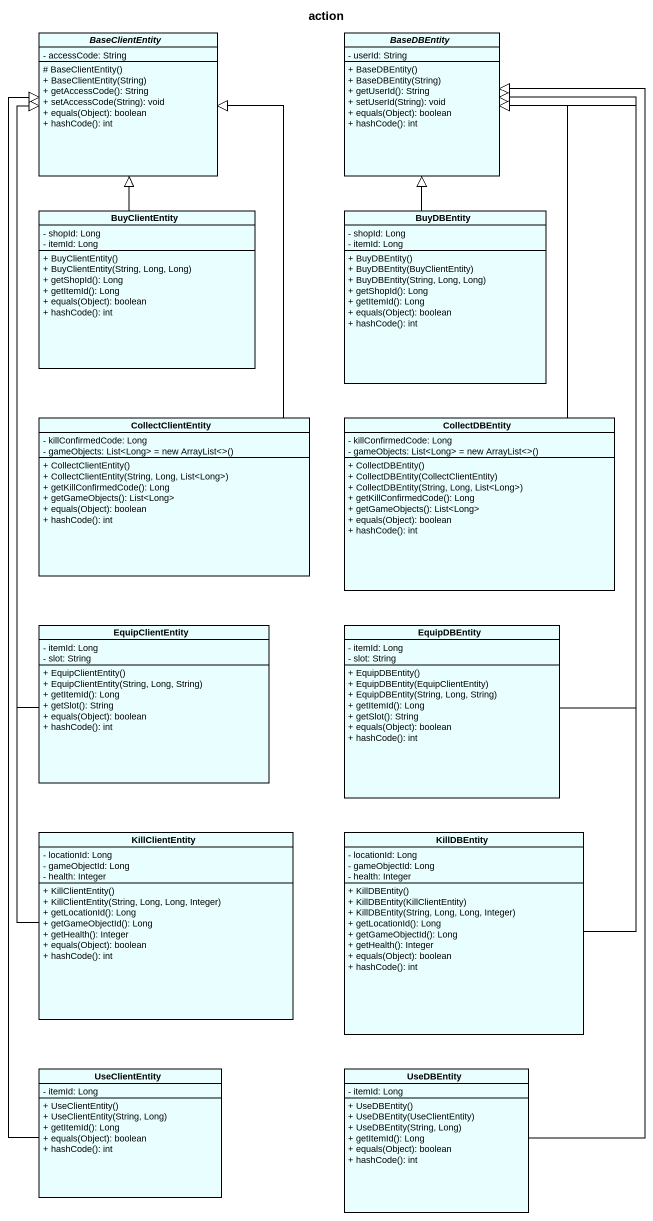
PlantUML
@startuml
title action
hide circle
hide empty members
skinparam classAttributeIconSize 0
abstract class BaseClientEntity #E9FFFF {
  - accessCode: String
  # BaseClientEntity()
  + BaseClientEntity(String)
  + getAccessCode(): String
  + setAccessCode(String): void
  + equals(Object): boolean
  + hashCode(): int
}
abstract class BaseDBEntity #E9FFFF {
  - userId: String
  + BaseDBEntity()
  + BaseDBEntity(String)
  + getUserId(): String
  + setUserId(String): void
  + equals(Object): boolean
  + hashCode(): int
}
class BuyClientEntity #E9FFFF {
  - shopId: Long
  - itemId: Long
  + BuyClientEntity()
  + BuyClientEntity(String, Long, Long)
  + getShopId(): Long
  + getItemId(): Long
  + equals(Object): boolean
  + hashCode(): int
}
class BuyDBEntity #E9FFFF {
  - shopId: Long
  - itemId: Long
  + BuyDBEntity()
  + BuyDBEntity(BuyClientEntity)
  + BuyDBEntity(String, Long, Long)
  + getShopId(): Long
  + getItemId(): Long
  + equals(Object): boolean
  + hashCode(): int
}
class CollectClientEntity #E9FFFF {
  - killConfirmedCode: Long
  {field} - gameObjects: List<Long> = new ArrayList<>()
  + CollectClientEntity()
  + CollectClientEntity(String, Long, List<Long>)
  + getKillConfirmedCode(): Long
  + getGameObjects(): List<Long>
  + equals(Object): boolean
  + hashCode(): int
}
class CollectDBEntity #E9FFFF {
  - killConfirmedCode: Long
  {field} - gameObjects: List<Long> = new ArrayList<>()
  + CollectDBEntity()
  + CollectDBEntity(CollectClientEntity)
  + CollectDBEntity(String, Long, List<Long>)
  + getKillConfirmedCode(): Long
  + getGameObjects(): List<Long>
  + equals(Object): boolean
  + hashCode(): int
}
class EquipClientEntity #E9FFFF {
  - itemId: Long
  - slot: String
  + EquipClientEntity()
  + EquipClientEntity(String, Long, String)
  + getItemId(): Long
  + getSlot(): String
  + equals(Object): boolean
  + hashCode(): int
}
class EquipDBEntity #E9FFFF {
  - itemId: Long
  - slot: String
  + EquipDBEntity()
  + EquipDBEntity(EquipClientEntity)
  + EquipDBEntity(String, Long, String)
  + getItemId(): Long
  + getSlot(): String
  + equals(Object): boolean
  + hashCode(): int
}
class KillClientEntity #E9FFFF {
  - locationId: Long
  - gameObjectId: Long
  - health: Integer
  + KillClientEntity()
  + KillClientEntity(String, Long, Long, Integer)
  + getLocationId(): Long
  + getGameObjectId(): Long
  + getHealth(): Integer
  + equals(Object): boolean
  + hashCode(): int
}
class KillDBEntity #E9FFFF {
  - locationId: Long
  - gameObjectId: Long
  - health: Integer
  + KillDBEntity()
  + KillDBEntity(KillClientEntity)
  + KillDBEntity(String, Long, Long, Integer)
  + getLocationId(): Long
  + getGameObjectId(): Long
  + getHealth(): Integer
  + equals(Object): boolean
  + hashCode(): int
}
class UseClientEntity #E9FFFF {
  - itemId: Long
  + UseClientEntity()
  + UseClientEntity(String, Long)
  + getItemId(): Long
  + equals(Object): boolean
  + hashCode(): int
}
class UseDBEntity #E9FFFF {
  - itemId: Long
  + UseDBEntity()
  + UseDBEntity(UseClientEntity)
  + UseDBEntity(String, Long)
  + getItemId(): Long
  + equals(Object): boolean
  + hashCode(): int
}
BuyClientEntity -up-|> BaseClientEntity
BuyDBEntity -up-|> BaseDBEntity
CollectClientEntity -up-|> BaseClientEntity
CollectDBEntity -up-|> BaseDBEntity
EquipClientEntity -up-|> BaseClientEntity
EquipDBEntity -up-|> BaseDBEntity
KillClientEntity -up-|> BaseClientEntity
KillDBEntity -up-|> BaseDBEntity
UseClientEntity -up-|> BaseClientEntity
UseDBEntity -up-|> BaseDBEntity
@enduml
